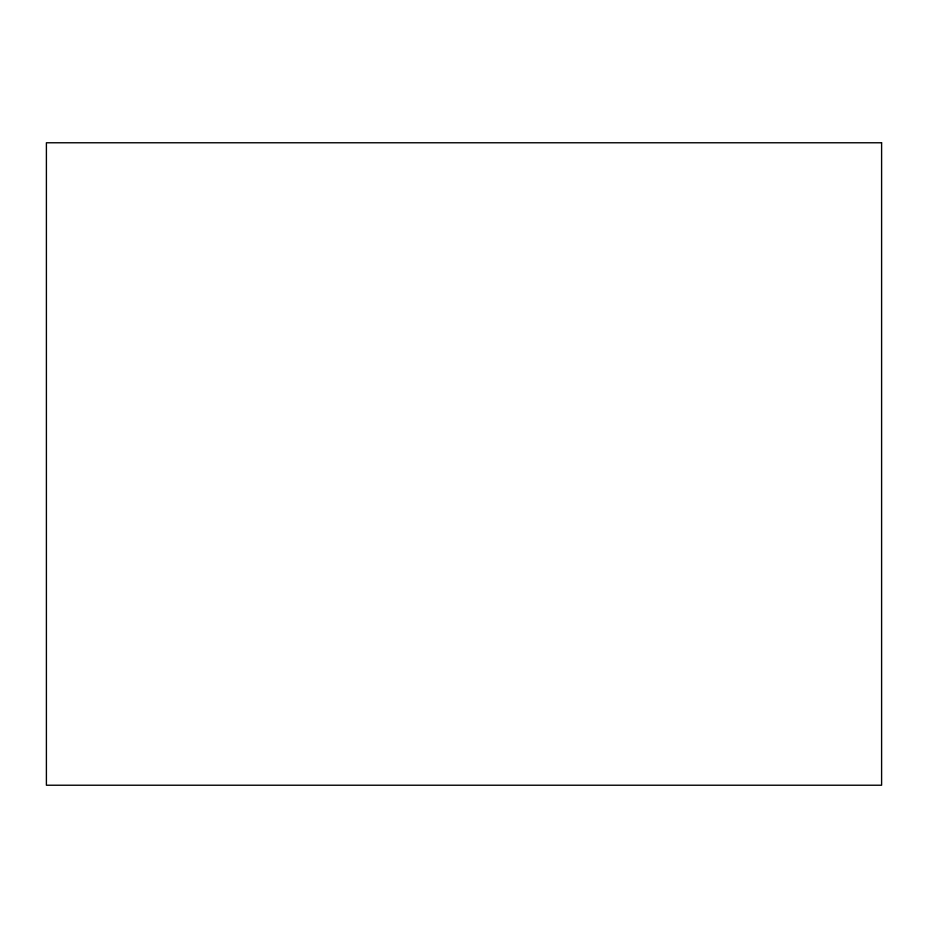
<?xml version="1.0" encoding="UTF-8"?>
<svg xmlns="http://www.w3.org/2000/svg" width="928" height="928" viewBox="0 0 928 928"><rect width="100%" height="100%" fill="white"/><g stroke="black" fill="none" stroke-linecap="round" stroke-linejoin="round"><path stroke-width="1.39" d="M881.6 142.773L46.4 142.773L46.4 785.227L881.6 785.227L881.6 142.773"/></g></svg>
